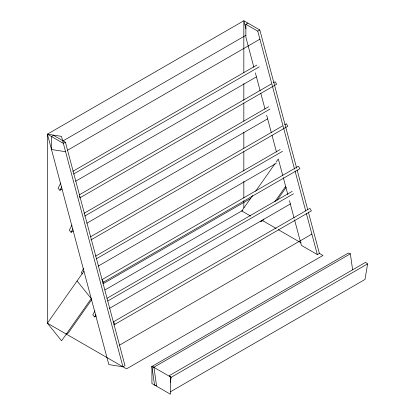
<?xml version="1.0" encoding="UTF-8"?>
<svg xmlns="http://www.w3.org/2000/svg" width="415" height="415" viewBox="0 0 415 415"><rect width="100%" height="100%" fill="white"/><g stroke="black" fill="none" stroke-linecap="round" stroke-linejoin="round"><path stroke-width="0.62" d="M170.337 382.288L171.167 377.308L367.607 263.899L365.589 262.322L169.154 375.736L171.167 377.308M367.607 263.899L364.998 279.456L170.249 391.895M60.761 183.088L58.043 188.249L59.895 190.319L62.141 189.022M59.895 190.319L61.711 186.88M71.956 225.075L69.238 230.237L71.095 232.307L73.341 231.01M71.095 232.307L72.905 228.867M83.726 268.142L81.309 272.728L82.419 273.973M94.9 310.866L92.784 314.881L94.641 316.951L96.327 315.981M94.641 316.951L95.849 314.658M83.939 271.197L47.393 323.181L61.57 340.819L91.248 298.603L77.071 280.965M91.803 299.537L68.34 332.913L66.296 334.096M252.678 195.455L241.784 210.955L250.681 216.091M255.65 191.227L274.984 163.723M276.1 162.135L278.33 158.966L282.812 175.784M261.803 220.277L260.687 221.864L262.731 220.687L263.852 219.094M274.839 201.737L285.634 186.371M277.256 200.025L286.194 187.31M308.366 212.086L319.379 253.389L322.953 255.453L126.513 368.862L47.393 323.181L47.393 134.159L243.833 20.75L259.8 29.968L296.683 168.277M253.866 67.23L245.877 37.277L245.877 24.293L247.921 23.11M63.064 140.867L245.877 35.322M65.409 142.2L63.36 143.382L47.393 134.159L108.844 364.588L122.944 366.803L124.988 365.62L65.409 142.2L53.535 135.342L51.486 136.525L51.486 149.509L65.586 151.724M245.877 24.293L257.751 31.151L259.8 29.968M67.552 150.24L259.899 39.192M72.801 171.348L256.89 65.062M73.533 174.061L259.308 66.81M75.613 181.246L256.335 76.905M79.312 194.832L271.26 84.012M273.506 82.72L275.192 81.745L276.634 84.25L79.69 197.955M84.001 213.336L268.65 106.728M84.733 216.054L269.942 109.119M86.808 223.234L267.53 118.898M90.511 236.82L282.459 126.004M284.706 124.708L286.386 123.732L287.834 126.243L90.89 239.948M95.507 256.154L280.156 149.545M96.239 258.867L282.574 151.288M98.314 266.051L276.229 163.334M102.956 282.439L299.9 168.734L298.452 166.228L102.017 279.637L103.465 282.143M102.967 283.777L250.447 198.629M104.959 289.95L242.806 210.364M106.987 298.302L292.196 191.372M107.718 301.02L293.488 193.763M109.233 308.527L290.516 203.864M113.824 324.94L311.38 210.882L309.932 208.377L113.497 321.791L114.945 324.297M119.53 345.14L311.873 234.091M294.577 219.898L301.368 245.353L317.335 254.571L319.379 253.389M151.916 366.466L153.929 367.218L156.533 385.784L154.52 385.032L151.916 366.466L348.351 253.051L350.364 253.804L352.61 269.812M153.929 367.218L350.364 253.804M47.393 134.159L61.493 136.374L122.944 366.803M262.731 220.687L276.105 228.406M278.335 229.692L301.181 242.884M79.332 196.16L80.199 197.665M297.182 170.155L307.697 209.58M257.751 31.151L294.546 169.123M295.049 170.996L305.71 210.976M306.374 213.476L317.335 254.571M245.96 28.728L243.833 20.75L243.833 72.537M255.365 72.848L260.189 90.942M260.853 93.442L265.014 109.041M266.679 115.282L271.337 132.753M272.007 135.254L276.499 152.097M283.31 177.651L287.787 194.443M289.447 200.653L294.079 218.036M243.833 83.54L243.833 100.373M243.833 102.962L243.833 121.087M243.833 132.089L243.833 148.274M243.833 151.511L243.833 170.933M243.833 181.288L243.833 198.121M243.833 200.71L243.833 207.832M170.487 376.924L151.916 366.201L151.916 383.527L170.487 394.25L170.487 376.924"/></g></svg>
